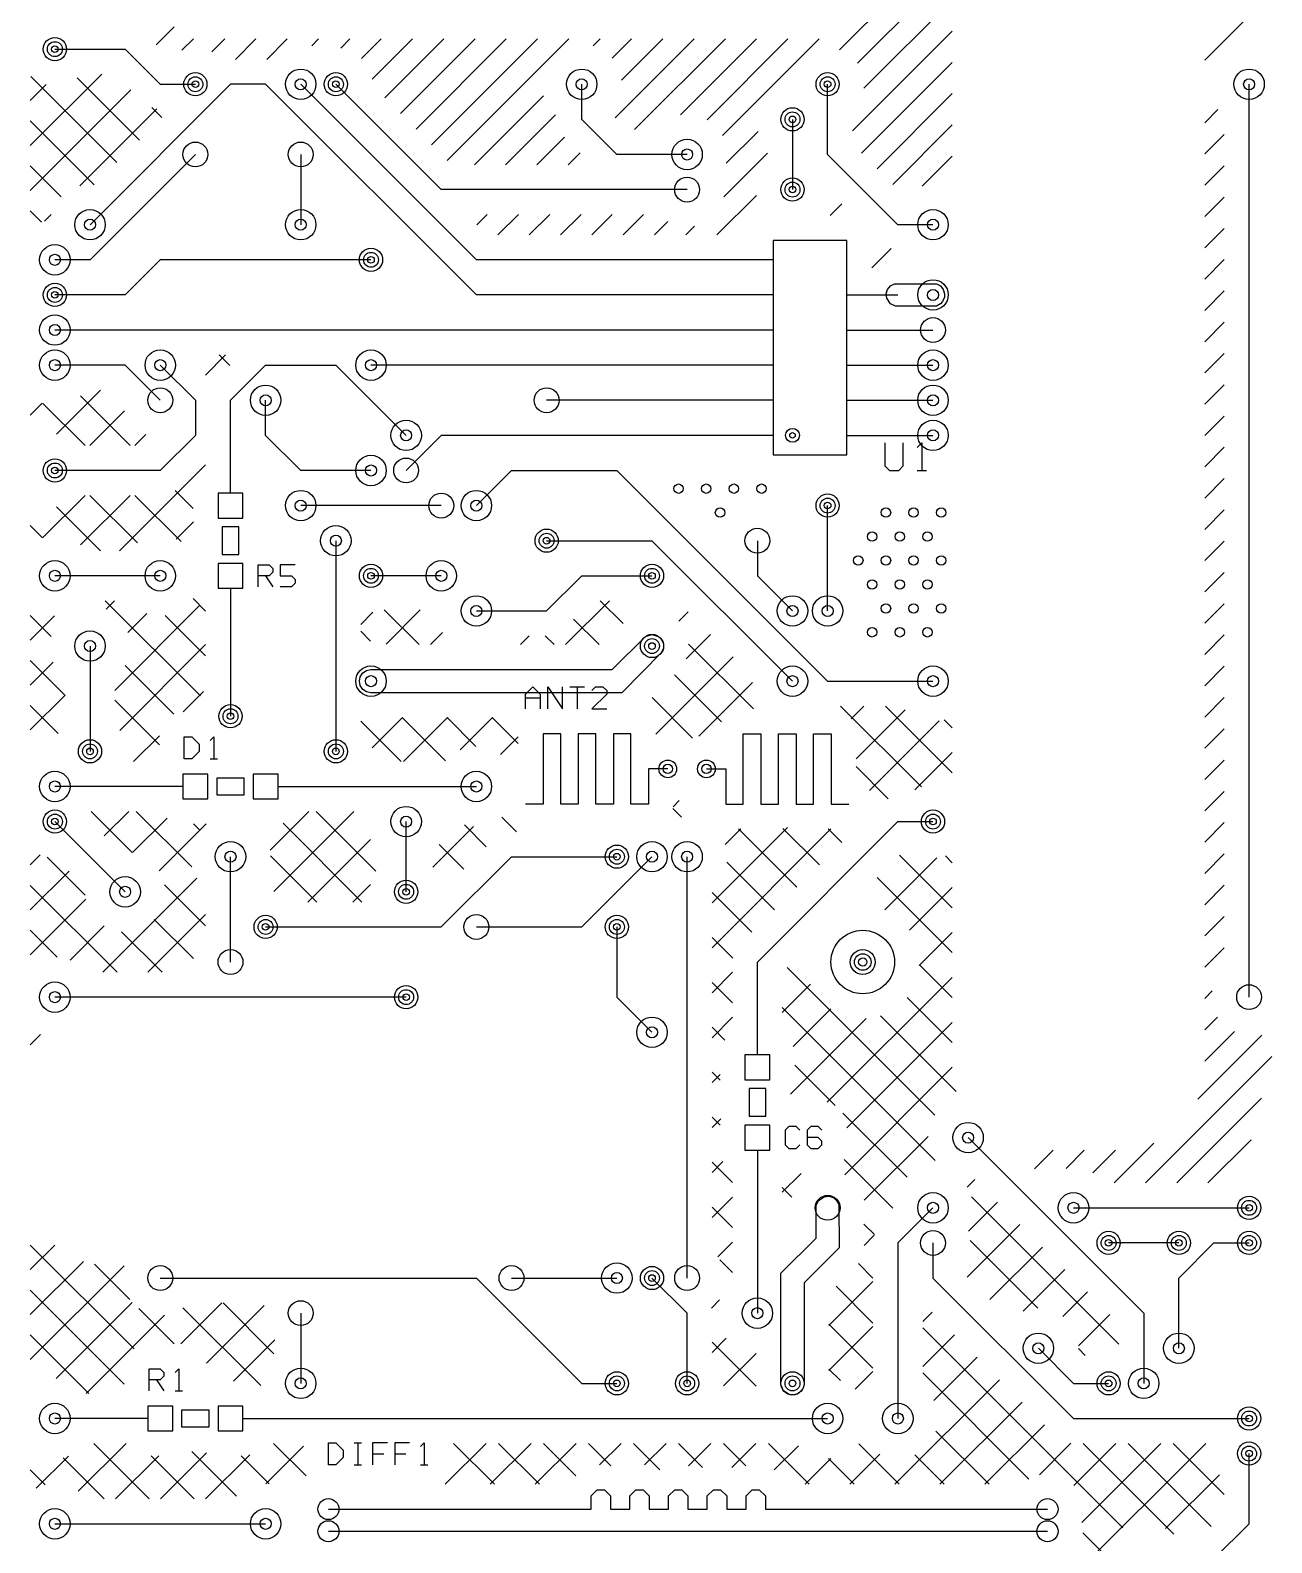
# Model space of a CAD drawing. Extents: x 7 to 52, y 9 to 364.
# Drawn here: x 6.7 to 51.6, y 79.3 to 134 of the extents above; entities that cross this region are included whole.
import ezdxf

# ---------------------------------------------------------------- set-up
doc = ezdxf.new("R2010")
doc.units = 0
doc.layers.add('SCORE', color=5, linetype='CONTINUOUS')

msp = doc.modelspace()

# ---------------------------------------------------------------- linework, layer by layer
at = {"layer": 'SCORE'}
for p, q in [((35.9936, 133.3263), (40.3283, 137.661)), ((36.6387, 132.84), (40.065, 136.2663)), ((36.8721, 131.9421), (40.065, 135.1349)), ((11.28, 133.5028), (11.9309, 134.1538)), ((49.195, 132.9512), (50.8105, 134.5667)), ((12.2162, 133.3076), (12.6315, 133.7229)), ((13.2968, 133.2569), (13.7599, 133.72)), ((14.1513, 132.98), (14.8913, 133.72)), ((15.281, 132.9784), (16.0226, 133.72)), ((16.9079, 133.4739), (17.154, 133.72)), ((17.9536, 133.3882), (18.2854, 133.72)), ((18.7113, 133.0145), (19.4168, 133.72)), ((19.0873, 132.2592), (20.5481, 133.72)), ((19.5461, 131.5866), (21.6795, 133.72)), ((20.1118, 131.021), (22.8109, 133.72)), ((20.6775, 130.4553), (23.9422, 133.72)), ((21.2432, 129.8896), (25.0736, 133.72)), ((21.8089, 129.3239), (26.205, 133.72)), ((27.085, 133.4687), (27.3363, 133.72)), ((27.7708, 133.0231), (28.4677, 133.72)), ((27.8816, 130.8712), (30.7305, 133.72)), ((28.1114, 132.2323), (29.5991, 133.72)), ((28.5818, 130.44), (31.8618, 133.72)), ((30.2433, 130.9701), (32.9932, 133.72)), ((31.2017, 130.7971), (34.1246, 133.72)), ((31.7585, 130.2226), (35.2559, 133.72)), ((36.46, 130.3986), (40.065, 134.0036)), ((7.62, 133.35), (10.16, 133.35)), ((10.16, 133.35), (11.43, 132.08)), ((6.73, 129.8659), (9.3141, 132.45)), ((36.7828, 129.59), (40.065, 132.8722)), ((6.73, 131.4922), (7.3061, 132.0684)), ((6.73, 128.2396), (10.3638, 131.8734)), ((6.7452, 132.3621), (9.8618, 129.2454)), ((8.4274, 132.3062), (10.6746, 130.059)), ((13.97, 132.08), (8.89, 127)), ((11.43, 132.08), (12.7, 132.08)), ((15.24, 132.08), (13.97, 132.08)), ((22.86, 124.46), (15.24, 132.08)), ((22.86, 125.73), (16.51, 132.08)), ((21.59, 128.27), (17.78, 132.08)), ((26.67, 130.81), (26.67, 132.08)), ((35.56, 129.54), (35.56, 132.08)), ((50.8, 99.06), (50.8, 132.08)), ((22.7866, 129.1703), (25.2813, 131.665)), ((37.3485, 129.0243), (40.065, 131.7408)), ((8.5176, 128.4008), (11.306, 131.1892)), ((11.1265, 131.2334), (11.4874, 130.8725)), ((23.9183, 129.1706), (25.7269, 130.9792)), ((27.94, 129.54), (26.67, 130.81)), ((34.29, 130.81), (34.29, 128.27)), ((49.195, 130.6885), (49.674, 131.1675)), ((6.73, 130.7509), (9.0393, 128.4416)), ((31.8957, 129.2284), (33.0437, 130.3764)), ((37.9142, 128.4586), (40.065, 130.6095)), ((49.195, 129.5571), (49.9, 130.2621)), ((25.05, 129.1709), (26.0431, 130.1641)), ((6.73, 129.1246), (7.8474, 128.0071)), ((12.7, 129.54), (8.89, 125.73)), ((16.51, 129.54), (16.51, 127)), ((26.1816, 129.1712), (26.6088, 129.5984)), ((30.48, 129.54), (27.94, 129.54)), ((31.8029, 128.0042), (33.39, 129.5913)), ((38.1, 127), (35.56, 129.54)), ((38.9842, 128.3973), (40.065, 129.4781)), ((49.195, 128.4257), (49.9, 129.1307)), ((30.48, 128.27), (21.59, 128.27)), ((31.5601, 126.63), (32.9876, 128.0575)), ((6.73, 127.4982), (7.1331, 127.0951)), ((35.6527, 127.3285), (36.0757, 127.7515)), ((49.195, 127.2944), (49.9, 127.9994)), ((7.2476, 127.1308), (7.4892, 127.3724)), ((22.8709, 126.9919), (23.2491, 127.37)), ((23.6405, 126.63), (24.3805, 127.37)), ((24.7718, 126.63), (25.5118, 127.37)), ((25.9032, 126.63), (26.6432, 127.37)), ((27.0346, 126.63), (27.7746, 127.37)), ((28.1659, 126.63), (28.9059, 127.37)), ((29.2973, 126.63), (29.7822, 127.1149)), ((30.4287, 126.63), (30.7458, 126.9471)), ((39.37, 127), (38.1, 127)), ((36.2585, 126.4285), (33.5915, 126.4285)), ((33.5915, 126.4285), (33.5915, 118.6815)), ((36.2585, 118.6815), (36.2585, 126.4285)), ((49.195, 126.163), (49.9, 126.868)), ((37.1585, 125.4402), (37.8531, 126.1348)), ((8.89, 125.73), (7.62, 125.73)), ((11.43, 125.73), (10.16, 124.46)), ((19.05, 125.73), (11.43, 125.73)), ((31.75, 125.73), (22.86, 125.73)), ((33.5915, 125.73), (31.75, 125.73)), ((49.195, 125.0316), (49.9, 125.7366)), ((37.7296, 124.658), (37.8336, 124.7847)), ((37.8336, 124.7847), (37.9781, 124.8619)), ((37.9781, 124.8619), (39.4919, 124.8619)), ((39.4919, 124.8619), (39.6364, 124.7847)), ((39.6364, 124.7847), (39.7404, 124.658)), ((10.16, 124.46), (7.62, 124.46)), ((31.75, 124.46), (22.86, 124.46)), ((33.5915, 124.46), (31.75, 124.46)), ((36.2585, 124.46), (38.1, 124.46)), ((37.682, 124.5012), (37.7296, 124.658)), ((37.6981, 124.3381), (37.682, 124.5012)), ((37.8336, 124.1353), (37.6981, 124.3381)), ((39.7192, 124.2267), (39.6364, 124.1353)), ((39.7819, 124.3781), (39.7192, 124.2267)), ((39.7404, 124.658), (39.788, 124.5012)), ((39.788, 124.5012), (39.7819, 124.3781)), ((49.195, 123.9003), (49.9, 124.6053)), ((38.0181, 124.0481), (37.8336, 124.1353)), ((39.4919, 124.0581), (38.0181, 124.0481)), ((39.6364, 124.1353), (39.4919, 124.0581)), ((31.75, 123.19), (7.62, 123.19)), ((33.5915, 123.19), (31.75, 123.19)), ((36.2585, 123.19), (38.1, 123.19)), ((38.1, 123.19), (39.37, 123.19)), ((49.195, 122.7689), (49.9, 123.4739)), ((13.062, 121.5608), (13.7899, 122.2887)), ((13.5659, 122.2887), (13.9509, 121.9037)), ((49.195, 121.6375), (49.9, 122.3425)), ((10.16, 121.92), (7.62, 121.92)), ((11.43, 120.65), (10.16, 121.92)), ((11.43, 121.92), (12.7, 120.65)), ((13.97, 120.65), (15.24, 121.92)), ((15.24, 121.92), (17.78, 121.92)), ((17.78, 121.92), (20.32, 119.38)), ((31.75, 121.92), (19.05, 121.92)), ((33.5915, 121.92), (31.75, 121.92)), ((36.2585, 121.92), (38.1, 121.92)), ((38.1, 121.92), (39.37, 121.92)), ((7.6768, 119.4283), (9.2685, 121.02)), ((49.195, 120.5062), (49.9, 121.2112)), ((6.73, 120.1078), (7.1657, 120.5435)), ((7.1856, 120.5372), (8.7128, 119.01)), ((8.545, 120.8042), (10.3392, 119.01)), ((12.7, 120.65), (12.7, 119.38)), ((13.97, 119.38), (13.97, 120.65)), ((15.24, 119.38), (15.24, 120.65)), ((31.75, 120.65), (25.4, 120.65)), ((33.5915, 120.65), (31.75, 120.65)), ((36.2585, 120.65), (38.1, 120.65)), ((38.1, 120.65), (39.37, 120.65)), ((8.8849, 119.01), (10.1375, 120.2626)), ((49.195, 119.3748), (49.9, 120.0798)), ((10.5112, 119.01), (10.9072, 119.406)), ((12.7, 119.38), (11.43, 118.11)), ((13.97, 117.29), (13.97, 119.38)), ((16.51, 118.11), (15.24, 119.38)), ((21.59, 119.38), (20.32, 118.11)), ((31.75, 119.38), (21.59, 119.38)), ((33.5915, 119.38), (31.75, 119.38)), ((36.2585, 119.38), (38.1, 119.38)), ((38.1, 119.38), (39.37, 119.38)), ((37.63, 119.11), (37.63, 118.2767)), ((38.2967, 118.2767), (38.2967, 119.11)), ((38.7967, 118.9433), (38.9633, 119.11)), ((38.9633, 119.11), (38.9633, 118.11)), ((49.195, 118.2434), (49.9, 118.9484)), ((9.9539, 115.2), (13.07, 118.3161)), ((33.5915, 118.6815), (36.2585, 118.6815)), ((37.63, 118.2767), (37.7967, 118.11)), ((38.13, 118.11), (38.2967, 118.2767)), ((11.43, 118.11), (7.62, 118.11)), ((19.05, 118.11), (16.51, 118.11)), ((22.86, 116.84), (24.13, 118.11)), ((24.13, 118.11), (27.94, 118.11)), ((27.94, 118.11), (35.56, 110.49)), ((37.7967, 118.11), (38.13, 118.11)), ((38.7967, 118.11), (39.13, 118.11)), ((49.195, 117.112), (49.9, 117.817)), ((7.1833, 115.6821), (8.7112, 117.21)), ((8.5441, 115.4165), (10.3376, 117.21)), ((8.8865, 117.21), (10.6048, 115.4917)), ((10.5128, 117.21), (12.1866, 115.5363)), ((11.9633, 117.3859), (12.62, 116.7292)), ((14.42, 117.29), (13.52, 117.29)), ((13.52, 117.29), (13.52, 116.39)), ((14.42, 116.39), (14.42, 117.29)), ((7.6784, 116.7918), (9.2701, 115.2)), ((21.59, 116.84), (16.51, 116.84)), ((35.56, 113.03), (35.56, 116.84)), ((49.195, 115.9807), (49.9, 116.6857)), ((6.73, 116.1138), (7.1669, 115.6769)), ((12.0091, 115.6289), (12.6314, 116.2512)), ((13.52, 116.39), (14.42, 116.39)), ((14.27, 116.07), (13.67, 116.07)), ((13.67, 116.07), (13.67, 115.07)), ((14.27, 115.07), (14.27, 116.07)), ((17.78, 115.57), (17.78, 107.95)), ((25.4, 115.57), (29.21, 115.57)), ((29.21, 115.57), (34.29, 110.49)), ((33.02, 115.57), (33.02, 114.3)), ((49.195, 114.8493), (49.9, 115.5543)), ((13.67, 115.07), (14.27, 115.07)), ((14.42, 114.75), (13.52, 114.75)), ((13.52, 114.75), (13.52, 113.85)), ((14.42, 113.85), (14.42, 114.75)), ((14.97, 113.9), (14.97, 114.7)), ((14.97, 114.7), (15.37, 114.7)), ((15.37, 114.7), (15.5033, 114.5667)), ((15.5033, 114.4333), (15.37, 114.3)), ((15.5033, 114.5667), (15.5033, 114.4333)), ((16.3033, 114.7), (15.77, 114.7)), ((15.77, 114.7), (15.77, 114.3)), ((49.195, 113.7179), (49.9, 114.4229)), ((11.43, 114.3), (7.62, 114.3)), ((13.52, 113.85), (14.42, 113.85)), ((13.97, 113.85), (13.97, 111.76)), ((15.37, 114.3), (14.97, 114.3)), ((15.2367, 114.3), (15.5033, 113.9)), ((15.77, 114.3), (16.17, 114.3)), ((16.17, 113.9), (15.77, 113.9)), ((16.17, 114.3), (16.3033, 114.1667)), ((16.3033, 114.0333), (16.17, 113.9)), ((16.3033, 114.1667), (16.3033, 114.0333)), ((21.59, 114.3), (19.05, 114.3)), ((25.4, 113.03), (26.67, 114.3)), ((26.67, 114.3), (29.21, 114.3)), ((33.02, 114.3), (34.29, 113.03)), ((9.4438, 113.4), (12.8801, 109.9637)), ((9.4691, 113.0889), (9.7802, 113.4)), ((12.6217, 113.4748), (13.07, 113.0265)), ((26.0801, 111.81), (27.6701, 113.4)), ((27.3336, 113.4), (28.1633, 112.5703)), ((49.195, 112.5866), (49.9, 113.2916)), ((6.73, 112.8611), (7.4831, 112.108)), ((6.73, 111.9761), (7.6046, 112.8507)), ((9.79, 110.1571), (12.8657, 113.2327)), ((10.2547, 112.2481), (10.9419, 112.9353)), ((11.6087, 112.8615), (13.07, 111.4001)), ((18.6808, 112.5425), (19.1207, 112.9824)), ((19.5308, 113.0711), (20.7919, 111.81)), ((19.5969, 111.8322), (20.8303, 113.0656)), ((22.86, 113.03), (25.4, 113.03)), ((26.375, 112.7322), (27.2973, 111.81)), ((30.1787, 112.656), (30.5139, 112.9911)), ((18.681, 112.2945), (19.0362, 111.9393)), ((21.201, 111.81), (21.6393, 112.2483)), ((28.9767, 112.1092), (29.21, 112.18)), ((29.21, 112.18), (29.4433, 112.1092)), ((30.4456, 111.2965), (31.3274, 112.1783)), ((49.195, 111.4552), (49.9, 112.1602)), ((8.89, 111.76), (8.89, 107.95)), ((9.969, 108.7097), (13.07, 111.8107)), ((13.97, 111.76), (13.97, 109.22)), ((24.4537, 111.81), (24.7737, 112.13)), ((25.3509, 112.13), (25.6709, 111.81)), ((27.766, 110.91), (28.9767, 112.1092)), ((29.4433, 112.1092), (29.5592, 111.9933)), ((29.5592, 111.9933), (29.6219, 111.8419)), ((29.6219, 111.6781), (29.5592, 111.5267)), ((29.6219, 111.8419), (29.6219, 111.6781)), ((30.5275, 111.8324), (32.8749, 109.485)), ((6.73, 111.2348), (7.99, 109.9748)), ((6.73, 110.3498), (7.5611, 111.1809)), ((10.1586, 111.0588), (11.9216, 109.2959)), ((29.5592, 111.5267), (28.114, 110.07)), ((29.348, 108.5726), (32.1409, 111.3655)), ((18.63, 110.49), (18.662, 110.6507)), ((18.662, 110.6507), (18.753, 110.787)), ((18.753, 110.787), (18.8893, 110.878)), ((18.8893, 110.878), (19.05, 110.91)), ((19.05, 110.91), (27.766, 110.91)), ((30.0202, 110.7134), (31.7207, 109.0129)), ((49.195, 110.3238), (49.9, 111.0288)), ((6.73, 108.7234), (7.99, 109.9834)), ((12.2643, 109.3787), (12.9978, 110.1122)), ((18.662, 110.3293), (18.63, 110.49)), ((18.753, 110.193), (18.662, 110.3293)), ((18.8893, 110.102), (18.753, 110.193)), ((19.05, 110.07), (18.8893, 110.102)), ((28.114, 110.07), (19.05, 110.07)), ((24.638, 110.0183), (24.9047, 110.285)), ((24.638, 109.485), (24.638, 110.0183)), ((24.9047, 110.285), (25.1713, 110.0183)), ((25.1713, 110.0183), (25.1713, 109.485)), ((25.438, 109.485), (25.438, 110.285)), ((25.438, 110.285), (25.9713, 109.485)), ((25.9713, 109.485), (25.9713, 110.285)), ((26.238, 110.285), (26.7713, 110.285)), ((26.5047, 110.285), (26.5047, 109.485)), ((27.038, 110.1517), (27.1713, 110.285)), ((27.5713, 110.0183), (27.038, 109.485)), ((27.1713, 110.285), (27.438, 110.285)), ((27.438, 110.285), (27.5713, 110.1517)), ((27.5713, 110.1517), (27.5713, 110.0183)), ((30.9055, 108.5037), (32.8414, 110.4396)), ((35.56, 110.49), (39.37, 110.49)), ((6.73, 109.6084), (7.7404, 108.598)), ((9.79, 109.8011), (11.4, 108.1911)), ((24.638, 109.885), (25.1713, 109.885)), ((27.038, 109.485), (27.5713, 109.485)), ((29.2102, 109.8971), (30.6794, 108.4279)), ((36.0226, 109.59), (38.9512, 106.6614)), ((36.406, 109.1252), (36.8708, 109.59)), ((36.587, 107.6798), (38.3587, 109.4516)), ((37.649, 109.59), (40.0643, 107.1746)), ((49.195, 109.1924), (49.9, 109.8974)), ((18.68, 109.0428), (20.1428, 107.58)), ((19.0933, 108.076), (20.1874, 109.17)), ((20.1792, 109.17), (21.7442, 107.605)), ((20.2237, 107.58), (21.8137, 109.17)), ((21.8055, 109.17), (22.8462, 108.1293)), ((22.2774, 108.0073), (23.4401, 109.17)), ((23.4319, 109.17), (24.373, 108.2289)), ((37.0733, 106.5398), (39.5911, 109.0576)), ((39.7689, 109.0964), (40.0642, 108.8011)), ((10.4656, 107.58), (11.4013, 108.5157)), ((12.3, 107.68), (12.3, 108.48)), ((12.3, 108.48), (12.5667, 108.48)), ((12.5667, 108.48), (12.8333, 108.2133)), ((13.2333, 108.3467), (13.3667, 108.48)), ((13.3667, 108.48), (13.3667, 107.68)), ((23.7332, 107.8368), (24.373, 108.4766)), ((25.908, 108.585), (25.273, 108.585)), ((25.273, 108.585), (25.273, 106.045)), ((25.908, 106.045), (25.908, 108.585)), ((27.178, 108.585), (26.543, 108.585)), ((26.543, 108.585), (26.543, 106.045)), ((27.178, 106.045), (27.178, 108.585)), ((28.448, 108.585), (27.813, 108.585)), ((27.813, 108.585), (27.813, 106.045)), ((28.448, 106.045), (28.448, 108.585)), ((32.512, 106.045), (32.512, 108.585)), ((32.512, 108.585), (33.147, 108.585)), ((33.147, 108.585), (33.147, 106.045)), ((33.782, 106.045), (33.782, 108.585)), ((33.782, 108.585), (34.417, 108.585)), ((34.417, 108.585), (34.417, 106.045)), ((35.052, 106.045), (35.052, 108.585)), ((35.052, 108.585), (35.687, 108.585)), ((35.687, 108.585), (35.687, 106.045)), ((49.195, 108.0611), (49.9, 108.7661)), ((12.8333, 107.9467), (12.5667, 107.68)), ((12.8333, 108.2133), (12.8333, 107.9467)), ((38.716, 106.5561), (40.0643, 107.9045)), ((12.5667, 107.68), (12.3, 107.68)), ((13.2333, 107.68), (13.5, 107.68)), ((29.7815, 107.315), (29.083, 107.315)), ((29.083, 107.315), (29.083, 106.045)), ((31.1785, 107.315), (31.877, 107.315)), ((31.877, 107.315), (31.877, 106.045)), ((36.587, 107.3993), (37.7483, 106.238)), ((49.195, 106.9297), (49.9, 107.6347)), ((13.15, 107.13), (12.25, 107.13)), ((12.25, 107.13), (12.25, 106.23)), ((13.15, 106.23), (13.15, 107.13)), ((14.47, 106.98), (13.47, 106.98)), ((13.47, 106.98), (13.47, 106.38)), ((14.47, 106.38), (14.47, 106.98)), ((15.69, 107.13), (14.79, 107.13)), ((14.79, 107.13), (14.79, 106.23)), ((15.69, 106.23), (15.69, 107.13)), ((10.16, 106.68), (7.62, 106.68)), ((12.25, 106.68), (10.16, 106.68)), ((12.25, 106.23), (13.15, 106.23)), ((13.47, 106.38), (14.47, 106.38)), ((14.79, 106.23), (15.69, 106.23)), ((15.69, 106.68), (17.78, 106.68)), ((17.78, 106.68), (22.86, 106.68)), ((29.9775, 105.9494), (30.1962, 106.168)), ((49.195, 105.7983), (49.9, 106.5033)), ((8.9321, 105.78), (10.4151, 104.297)), ((9.4074, 104.8954), (10.292, 105.78)), ((10.5584, 105.78), (12.5686, 103.7698)), ((15.3993, 104.3819), (16.7974, 105.78)), ((15.5309, 102.8872), (18.4237, 105.78)), ((17.0638, 105.78), (19.2301, 103.6137)), ((25.273, 106.045), (24.638, 106.045)), ((26.543, 106.045), (25.908, 106.045)), ((27.813, 106.045), (27.178, 106.045)), ((29.083, 106.045), (28.448, 106.045)), ((29.9686, 105.886), (30.2792, 105.5754)), ((31.877, 106.045), (32.512, 106.045)), ((33.147, 106.045), (33.782, 106.045)), ((34.417, 106.045), (35.052, 106.045)), ((35.687, 106.045), (36.322, 106.045)), ((10.16, 102.87), (7.62, 105.41)), ((10.432, 104.2936), (11.6758, 105.5375)), ((11.3944, 103.6297), (13.0947, 105.33)), ((12.6348, 105.33), (12.875, 105.0898)), ((15.869, 105.3484), (18.7175, 102.5)), ((20.32, 102.87), (20.32, 105.41)), ((21.2887, 103.766), (22.7568, 105.2341)), ((22.4256, 105.2972), (23.22, 104.5028)), ((23.785, 105.5642), (24.3092, 105.04)), ((31.38, 102.4728), (34.1077, 105.2005)), ((31.38, 100.8465), (35.6787, 105.1452)), ((31.861, 104.5802), (32.4258, 105.145)), ((32.3359, 105.145), (34.4491, 103.0319)), ((33.02, 100.33), (38.1, 105.41)), ((33.9467, 105.1606), (35.2622, 103.845)), ((35.5822, 105.1514), (36.0754, 104.6582)), ((38.1, 105.41), (39.37, 105.41)), ((49.195, 104.667), (49.9, 105.372)), ((16.7701, 102.5), (19.0263, 104.7562)), ((21.5117, 104.5848), (22.4069, 103.6896)), ((6.73, 103.8444), (7.088, 104.2024)), ((7.3386, 104.1208), (8.7161, 102.7432)), ((13.97, 100.33), (13.97, 104.14)), ((15.4192, 104.1719), (17.0911, 102.5)), ((21.59, 101.6), (24.13, 104.14)), ((24.13, 104.14), (27.94, 104.14)), ((26.67, 101.6), (29.21, 104.14)), ((30.48, 88.9), (30.48, 104.14)), ((37.6295, 102.217), (39.5107, 104.0981)), ((38.1614, 104.1986), (40.0646, 102.2953)), ((39.8176, 104.1687), (40.0645, 103.9217)), ((49.195, 103.5356), (49.9, 104.2406)), ((6.73, 102.218), (8.1346, 103.6226)), ((31.9154, 103.9392), (33.6359, 102.2187)), ((6.73, 103.103), (9.873, 99.96)), ((9.351, 99.96), (12.7493, 103.3583)), ((11.587, 103.1251), (13.07, 101.6421)), ((18.3964, 102.5), (19.0266, 103.1302)), ((37.3482, 103.3854), (40.0647, 100.6689)), ((38.5233, 101.4844), (40.0646, 103.0257)), ((49.195, 102.4042), (49.9, 103.1092)), ((6.73, 100.5917), (8.7364, 102.598)), ((31.38, 102.8482), (32.8227, 101.4055)), ((10.9774, 99.96), (13.07, 102.0526)), ((11.2125, 101.8732), (12.6268, 100.4589)), ((49.195, 101.2728), (49.9, 101.9778)), ((6.73, 101.4767), (7.6995, 100.5072)), ((8.1669, 100.4022), (9.4003, 101.6356)), ((10.0332, 101.4261), (11.4994, 99.96)), ((15.24, 101.6), (21.59, 101.6)), ((22.86, 101.6), (26.67, 101.6)), ((27.94, 101.6), (27.94, 99.06)), ((31.38, 101.2219), (32.1316, 100.4703)), ((38.8752, 100.21), (40.0647, 101.3995)), ((49.195, 100.1415), (49.9, 100.8465)), ((33.02, 99.06), (33.02, 100.33)), ((34.0955, 100.1327), (39.4382, 94.7901)), ((38.8762, 100.231), (40.0648, 99.0424)), ((31.38, 99.2201), (32.12, 99.9601)), ((31.38, 99.5955), (32.12, 98.8555)), ((35.5496, 95.258), (40.0648, 99.7732)), ((20.32, 99.06), (7.62, 99.06)), ((27.94, 99.06), (29.21, 97.79)), ((33.02, 96.97), (33.02, 99.06)), ((33.92, 98.5075), (34.943, 99.5305)), ((38.4308, 99.0501), (40.0649, 97.416)), ((49.195, 99.0101), (49.4692, 99.2843)), ((33.92, 98.6819), (39.4508, 93.151)), ((34.3155, 97.2766), (35.6756, 98.6367)), ((31.38, 97.5938), (32.12, 98.3338)), ((31.38, 97.9692), (31.8459, 97.5033)), ((34.22, 95.5548), (36.95, 98.2848)), ((36.2533, 94.3354), (40.0649, 98.147)), ((37.471, 98.3836), (40.2118, 95.6427)), ((49.195, 97.8787), (49.6576, 98.3414)), ((6.73, 97.339), (7.0985, 97.7075)), ((48.9437, 95.3647), (51.2645, 97.6855)), ((49.195, 96.7474), (50.2676, 97.82)), ((33.47, 96.97), (32.57, 96.97)), ((32.57, 96.97), (32.57, 96.07)), ((33.47, 96.07), (33.47, 96.97)), ((47.0504, 92.34), (51.618, 96.9076)), ((31.38, 96.3428), (31.6704, 96.0524)), ((34.37, 96.6055), (35.8368, 95.1387)), ((36.1819, 92.6376), (40.0663, 96.5221)), ((31.38, 95.9675), (31.67, 96.2575)), ((32.57, 96.07), (33.47, 96.07)), ((33.32, 95.75), (32.72, 95.75)), ((32.72, 95.75), (32.72, 94.75)), ((33.32, 94.75), (33.32, 95.75)), ((48.1817, 92.34), (51.2475, 95.4057)), ((31.38, 94.7165), (31.67, 94.4265)), ((31.38, 94.3411), (31.701, 94.6621)), ((32.72, 94.75), (33.32, 94.75)), ((36.1121, 94.8635), (38.4311, 92.5444)), ((33.47, 94.43), (32.57, 94.43)), ((32.57, 94.43), (32.57, 93.53)), ((33.47, 93.53), (33.47, 94.43)), ((34.1533, 94.38), (34.02, 94.2467)), ((34.02, 94.2467), (34.02, 93.7133)), ((34.42, 94.38), (34.1533, 94.38)), ((34.5533, 94.2467), (34.42, 94.38)), ((34.9533, 94.38), (34.82, 94.2467)), ((34.82, 94.2467), (34.82, 93.7133)), ((35.22, 94.38), (34.9533, 94.38)), ((35.3533, 94.2467), (35.22, 94.38)), ((34.02, 93.7133), (34.1533, 93.58)), ((34.1533, 93.58), (34.42, 93.58)), ((34.42, 93.58), (34.5533, 93.7133)), ((35.22, 93.98), (34.82, 93.98)), ((34.82, 93.7133), (34.9533, 93.58)), ((34.9533, 93.58), (35.22, 93.58)), ((35.3533, 93.8467), (35.22, 93.98)), ((35.22, 93.58), (35.3533, 93.7133)), ((35.3533, 93.7133), (35.3533, 93.8467)), ((36.8818, 91.7112), (39.191, 94.0204)), ((40.64, 93.98), (46.99, 87.63)), ((45.919, 92.34), (47.3553, 93.7763)), ((49.3131, 92.34), (50.8712, 93.8981)), ((31.38, 92.7148), (31.7747, 93.1095)), ((31.38, 93.0901), (32.12, 92.3501)), ((32.57, 93.53), (33.47, 93.53)), ((33.02, 93.53), (33.02, 91.44)), ((36.1623, 93.1869), (37.9207, 91.4285)), ((43.0402, 92.8553), (43.7099, 93.525)), ((44.1804, 92.8641), (44.8413, 93.525)), ((45.1545, 92.7068), (45.9726, 93.525)), ((33.92, 92.0021), (34.5979, 92.68)), ((40.6114, 92.1881), (40.8853, 92.462)), ((33.92, 92.1765), (34.2678, 91.8287)), ((31.38, 91.0884), (32.12, 91.8284)), ((31.38, 91.4638), (32.12, 90.7238)), ((33.02, 91.44), (33.02, 87.63)), ((35.14, 90.344), (35.1481, 91.5219)), ((35.1481, 91.5219), (35.2353, 91.7064)), ((35.2353, 91.7064), (35.4381, 91.8419)), ((35.4381, 91.8419), (35.6012, 91.858)), ((35.6012, 91.858), (35.758, 91.8104)), ((35.758, 91.8104), (35.8847, 91.7064)), ((35.8847, 91.7064), (35.9619, 91.5619)), ((35.9619, 91.5619), (35.98, 89.996)), ((39.37, 91.44), (38.1, 90.17)), ((40.6494, 90.5997), (41.6984, 91.6488)), ((40.7638, 91.8381), (46.09, 86.5119)), ((44.45, 91.44), (50.8, 91.44)), ((36.8702, 90.8527), (37.2523, 90.4705)), ((40.6098, 88.9338), (42.5116, 90.8356)), ((33.87, 89.074), (35.14, 90.344)), ((36.8791, 90.0821), (37.244, 90.447)), ((6.73, 89.2073), (7.6162, 90.0935)), ((6.73, 90.0923), (10.486, 86.3362)), ((31.5882, 89.6702), (32.12, 90.2021)), ((35.98, 89.996), (34.71, 88.726)), ((38.1, 90.17), (38.1, 83.82)), ((39.37, 90.17), (39.37, 88.9)), ((40.7167, 90.2588), (43.1662, 87.8093)), ((41.4238, 88.1214), (43.3248, 90.0224)), ((48.26, 90.17), (45.72, 90.17)), ((48.26, 88.9), (49.53, 90.17)), ((49.53, 90.17), (50.8, 90.17)), ((6.73, 87.5809), (8.6519, 89.5028)), ((6.73, 85.9546), (10.1204, 89.345)), ((9.0502, 89.3985), (10.3287, 88.12)), ((31.6569, 89.5606), (32.12, 89.0975)), ((36.6735, 89.423), (37.2, 88.8965)), ((42.6294, 87.7007), (44.1379, 89.2093)), ((11.43, 88.9), (22.86, 88.9)), ((22.86, 88.9), (26.67, 85.09)), ((24.13, 88.9), (27.94, 88.9)), ((30.48, 87.63), (29.21, 88.9)), ((33.872, 85.0488), (33.87, 89.074)), ((34.71, 88.726), (34.708, 85.0488)), ((35.6092, 87.1858), (37.2, 88.7767)), ((39.37, 88.9), (44.45, 83.82)), ((48.26, 86.36), (48.26, 88.9)), ((6.73, 88.4659), (10.13, 85.0659)), ((31.3602, 87.8159), (31.6514, 88.1071)), ((35.8635, 88.6067), (37.2, 87.2701)), ((44.0639, 87.5089), (44.9511, 88.3961)), ((7.6704, 85.2686), (10.4137, 88.0119)), ((8.7526, 84.7245), (11.5878, 87.5597)), ((10.65, 87.7987), (11.9286, 86.52)), ((12.1745, 86.52), (13.6545, 88)), ((12.2482, 87.8267), (15.0627, 85.0122)), ((13.1058, 85.825), (15.1897, 87.9089)), ((13.7013, 88), (15.5371, 86.1642)), ((16.51, 87.63), (16.51, 85.09)), ((30.48, 85.09), (30.48, 87.63)), ((39, 87.324), (39.3366, 87.6606)), ((44.6269, 86.4455), (45.7643, 87.5829)), ((46.99, 87.63), (46.99, 85.09)), ((35.6083, 85.5586), (37.2, 87.1503)), ((35.6092, 87.2346), (37.2, 85.6438)), ((39, 87.0965), (46.2369, 79.8596)), ((6.73, 86.8396), (8.8496, 84.72)), ((14.0772, 85.17), (15.5695, 86.6623)), ((31.38, 86.2094), (31.8913, 86.7207)), ((31.38, 86.5848), (32.9741, 84.9906)), ((39, 85.6977), (40.1498, 86.8474)), ((31.7965, 84.9996), (32.9715, 86.1745)), ((39.3967, 84.468), (40.9629, 86.0343)), ((43.18, 86.36), (44.45, 85.09)), ((44.6293, 86.3462), (44.8735, 86.102)), ((11.03, 84.82), (11.03, 85.62)), ((11.03, 85.62), (11.43, 85.62)), ((11.43, 85.62), (11.5633, 85.4867)), ((11.5633, 85.3533), (11.43, 85.22)), ((11.5633, 85.4867), (11.5633, 85.3533)), ((11.9633, 85.4867), (12.0967, 85.62)), ((12.0967, 85.62), (12.0967, 84.82)), ((35.6083, 85.6092), (36.0242, 85.1932)), ((36.5525, 84.8765), (37.2, 85.524)), ((39, 85.4701), (42.84, 81.6302)), ((11.43, 85.22), (11.03, 85.22)), ((11.2967, 85.22), (11.5633, 84.82)), ((11.9633, 84.82), (12.23, 84.82)), ((26.67, 85.09), (27.94, 85.09)), ((33.9653, 84.8236), (33.872, 85.0488)), ((34.1681, 84.6881), (33.9653, 84.8236)), ((34.6604, 84.892), (34.5233, 84.7408)), ((34.708, 85.0488), (34.6604, 84.892)), ((37.995, 81.44), (41.7761, 85.2211)), ((44.45, 85.09), (45.72, 85.09)), ((11.88, 84.27), (10.98, 84.27)), ((10.98, 84.27), (10.98, 83.37)), ((11.88, 83.37), (11.88, 84.27)), ((14.42, 84.27), (13.52, 84.27)), ((13.52, 84.27), (13.52, 83.37)), ((14.42, 83.37), (14.42, 84.27)), ((34.3719, 84.6781), (34.1681, 84.6881)), ((34.5233, 84.7408), (34.3719, 84.6781)), ((39.6214, 81.44), (42.5893, 84.4079)), ((8.89, 83.82), (7.62, 83.82)), ((10.98, 83.82), (8.89, 83.82)), ((13.2, 84.12), (12.2, 84.12)), ((12.2, 84.12), (12.2, 83.52)), ((13.2, 83.52), (13.2, 84.12)), ((14.42, 83.82), (16.51, 83.82)), ((16.51, 83.82), (35.56, 83.82)), ((44.45, 83.82), (50.8, 83.82)), ((10.98, 83.37), (11.88, 83.37)), ((12.2, 83.52), (13.2, 83.52)), ((13.52, 83.37), (14.42, 83.37)), ((39.4769, 83.3669), (41.4038, 81.44)), ((41.2477, 81.44), (43.4025, 83.5947)), ((8.467, 81.1862), (10.2008, 82.92)), ((9.0232, 82.92), (11.0332, 80.91)), ((12.5759, 82.62), (14.1883, 81.0076)), ((15.2455, 81.4593), (16.61, 82.8238)), ((15.5286, 82.92), (16.7005, 81.7481)), ((17.51, 82.14), (17.51, 82.94)), ((17.51, 82.94), (17.7767, 82.94)), ((17.7767, 82.94), (18.0433, 82.6733)), ((18.0433, 82.6733), (18.0433, 82.4067)), ((18.4433, 82.94), (18.71, 82.94)), ((18.5767, 82.94), (18.5767, 82.14)), ((19.6433, 82.94), (19.11, 82.94)), ((19.11, 82.94), (19.11, 82.14)), ((20.4433, 82.94), (19.91, 82.94)), ((19.91, 82.94), (19.91, 82.14)), ((20.8433, 82.8067), (20.9767, 82.94)), ((20.9767, 82.94), (20.9767, 82.14)), ((21.7316, 81.44), (23.2116, 82.92)), ((22.034, 82.92), (23.514, 81.44)), ((23.3579, 81.44), (24.8379, 82.92)), ((23.6603, 82.92), (25.1403, 81.44)), ((24.9843, 81.44), (26.4643, 82.92)), ((25.2867, 82.92), (26.462, 81.7447)), ((26.913, 82.92), (27.7247, 82.1083)), ((27.3106, 82.14), (28.0906, 82.92)), ((28.5394, 82.92), (29.4959, 81.9635)), ((28.9352, 82.1382), (29.717, 82.92)), ((30.1657, 82.92), (31.0368, 82.0489)), ((30.5303, 82.1069), (31.3433, 82.92)), ((31.7921, 82.92), (32.6021, 82.11)), ((32.0936, 82.044), (32.9697, 82.92)), ((33.4184, 82.92), (34.8984, 81.44)), ((33.633, 81.957), (34.5035, 82.8275)), ((36.685, 82.9062), (38.1511, 81.44)), ((43.2206, 81.7865), (44.3591, 82.925)), ((44.4589, 81.3984), (45.9804, 82.92)), ((44.461, 78.1479), (49.2331, 82.92)), ((44.7485, 80.0617), (47.6068, 82.92)), ((44.8028, 82.92), (48.0828, 79.64)), ((46.4292, 82.92), (49.4332, 79.916)), ((48.0555, 82.92), (49.9, 81.0755)), ((6.9494, 81.295), (8.1107, 82.4563)), ((7.9158, 82.4011), (9.4069, 80.91)), ((9.8172, 80.91), (11.3772, 82.47)), ((11.0996, 82.47), (12.6596, 80.91)), ((11.4435, 80.91), (13.1052, 82.5717)), ((13.0699, 80.91), (14.6638, 82.5039)), ((14.3523, 82.47), (15.3686, 81.4537)), ((17.7767, 82.14), (17.51, 82.14)), ((18.0433, 82.4067), (17.7767, 82.14)), ((18.4433, 82.14), (18.71, 82.14)), ((19.11, 82.54), (19.51, 82.54)), ((19.91, 82.54), (20.31, 82.54)), ((20.8433, 82.14), (21.11, 82.14)), ((34.7423, 81.44), (35.6776, 82.3752)), ((35.5939, 82.3708), (36.5248, 81.44)), ((36.3687, 81.44), (37.452, 82.5233)), ((38.7115, 82.506), (39.7775, 81.44)), ((50.8, 80.01), (50.8, 82.55)), ((6.73, 81.9605), (7.2733, 81.4173)), ((47.7763, 79.8369), (49.7246, 81.7852)), ((27.01, 81.02), (27.23, 81.24)), ((27.01, 80.54), (27.01, 81.02)), ((27.23, 81.24), (27.49, 81.24)), ((27.49, 81.24), (27.71, 81.02)), ((27.71, 81.02), (27.71, 80.54)), ((28.41, 81.02), (28.63, 81.24)), ((28.41, 80.54), (28.41, 81.02)), ((28.63, 81.24), (28.89, 81.24)), ((28.89, 81.24), (29.11, 81.02)), ((29.11, 81.02), (29.11, 80.54)), ((29.81, 81.02), (30.03, 81.24)), ((29.81, 80.54), (29.81, 81.02)), ((30.03, 81.24), (30.29, 81.24)), ((30.29, 81.24), (30.51, 81.02)), ((30.51, 81.02), (30.51, 80.54)), ((31.21, 81.02), (31.43, 81.24)), ((31.21, 80.54), (31.21, 81.02)), ((31.43, 81.24), (31.69, 81.24)), ((31.69, 81.24), (31.91, 81.02)), ((31.91, 81.02), (31.91, 80.54)), ((32.61, 81.02), (32.83, 81.24)), ((32.61, 80.54), (32.61, 81.02)), ((32.83, 81.24), (33.09, 81.24)), ((33.09, 81.24), (33.31, 81.02)), ((33.31, 81.02), (33.31, 80.54)), ((17.51, 80.54), (27.01, 80.54)), ((27.71, 80.54), (28.41, 80.54)), ((29.11, 80.54), (29.81, 80.54)), ((30.51, 80.54), (31.21, 80.54)), ((31.91, 80.54), (32.61, 80.54)), ((33.31, 80.54), (43.51, 80.54)), ((7.62, 80.01), (15.24, 80.01)), ((49.53, 78.74), (50.8, 80.01)), ((17.51, 79.74), (43.51, 79.74)), ((44.7882, 79.6819), (45.6432, 78.827))]:
    msp.add_line(p, q, dxfattribs=at)
for centre, radius in [((7.62, 133.35), 0.42), ((7.62, 133.35), 0.27), ((7.62, 133.35), 0.12), ((12.7, 132.08), 0.42), ((16.51, 132.08), 0.55), ((17.78, 132.08), 0.42), ((26.67, 132.08), 0.55), ((35.56, 132.08), 0.42), ((50.8, 132.08), 0.55), ((12.7, 132.08), 0.27), ((12.7, 132.08), 0.12), ((16.51, 132.08), 0.2), ((17.78, 132.08), 0.27), ((17.78, 132.08), 0.12), ((26.67, 132.08), 0.2), ((35.56, 132.08), 0.27), ((35.56, 132.08), 0.12), ((50.8, 132.08), 0.2), ((34.29, 130.81), 0.42), ((34.29, 130.81), 0.27), ((34.29, 130.81), 0.12), ((12.7, 129.54), 0.45), ((16.51, 129.54), 0.45), ((30.48, 129.54), 0.55), ((30.48, 129.54), 0.2), ((30.48, 128.27), 0.45), ((34.29, 128.27), 0.42), ((34.29, 128.27), 0.27), ((34.29, 128.27), 0.12), ((8.89, 127), 0.55), ((16.51, 127), 0.55), ((39.37, 127), 0.55), ((8.89, 127), 0.2), ((16.51, 127), 0.2), ((39.37, 127), 0.2), ((7.62, 125.73), 0.55), ((7.62, 125.73), 0.2), ((19.05, 125.73), 0.42), ((19.05, 125.73), 0.27), ((19.05, 125.73), 0.12), ((7.62, 124.46), 0.42), ((39.37, 124.46), 0.55), ((7.62, 124.46), 0.27), ((7.62, 124.46), 0.12), ((39.37, 124.46), 0.2), ((7.62, 123.19), 0.55), ((7.62, 123.19), 0.2), ((39.37, 123.19), 0.45), ((7.62, 121.92), 0.55), ((7.62, 121.92), 0.2), ((11.43, 121.92), 0.55), ((11.43, 121.92), 0.2), ((19.05, 121.92), 0.55), ((19.05, 121.92), 0.2), ((39.37, 121.92), 0.55), ((39.37, 121.92), 0.2), ((11.43, 120.65), 0.45), ((15.24, 120.65), 0.55), ((25.4, 120.65), 0.45), ((39.37, 120.65), 0.55), ((15.24, 120.65), 0.2), ((39.37, 120.65), 0.2), ((20.32, 119.38), 0.55), ((39.37, 119.38), 0.55), ((20.32, 119.38), 0.2), ((34.2915, 119.3815), 0.25), ((34.2915, 119.3815), 0.1), ((39.37, 119.38), 0.2), ((7.62, 118.11), 0.42), ((7.62, 118.11), 0.27), ((7.62, 118.11), 0.12), ((19.05, 118.11), 0.55), ((19.05, 118.11), 0.2), ((20.32, 118.11), 0.45), ((16.51, 116.84), 0.55), ((21.59, 116.84), 0.45), ((22.86, 116.84), 0.55), ((30.1699, 117.452), 0.17), ((31.1699, 117.452), 0.17), ((32.1699, 117.452), 0.17), ((33.1699, 117.452), 0.17), ((35.56, 116.84), 0.42), ((35.56, 116.84), 0.27), ((16.51, 116.84), 0.2), ((22.86, 116.84), 0.2), ((31.6699, 116.586), 0.17), ((35.56, 116.84), 0.12), ((37.6699, 116.586), 0.17), ((38.6699, 116.586), 0.17), ((39.6699, 116.586), 0.17), ((17.78, 115.57), 0.55), ((25.4, 115.57), 0.42), ((33.02, 115.57), 0.45), ((17.78, 115.57), 0.2), ((25.4, 115.57), 0.27), ((25.4, 115.57), 0.12), ((37.1699, 115.72), 0.17), ((38.1699, 115.72), 0.17), ((39.1699, 115.72), 0.17), ((36.6699, 114.854), 0.17), ((37.6699, 114.854), 0.17), ((38.6699, 114.854), 0.17), ((39.6699, 114.854), 0.17), ((7.62, 114.3), 0.55), ((7.62, 114.3), 0.2), ((11.43, 114.3), 0.55), ((11.43, 114.3), 0.2), ((19.05, 114.3), 0.42), ((19.05, 114.3), 0.27), ((19.05, 114.3), 0.12), ((21.59, 114.3), 0.55), ((21.59, 114.3), 0.2), ((29.21, 114.3), 0.42), ((29.21, 114.3), 0.27), ((29.21, 114.3), 0.12), ((37.1699, 113.988), 0.17), ((38.1699, 113.988), 0.17), ((39.1699, 113.988), 0.17), ((22.86, 113.03), 0.55), ((34.29, 113.03), 0.55), ((35.56, 113.03), 0.55), ((37.6699, 113.122), 0.17), ((38.6699, 113.122), 0.17), ((39.6699, 113.122), 0.17), ((22.86, 113.03), 0.2), ((34.29, 113.03), 0.2), ((35.56, 113.03), 0.2), ((8.89, 111.76), 0.55), ((29.21, 111.76), 0.42), ((37.1699, 112.256), 0.17), ((38.1699, 112.256), 0.17), ((39.1699, 112.256), 0.17), ((8.89, 111.76), 0.2), ((29.21, 111.76), 0.27), ((29.21, 111.76), 0.12), ((19.05, 110.49), 0.55), ((19.05, 110.49), 0.2), ((34.29, 110.49), 0.55), ((34.29, 110.49), 0.2), ((39.37, 110.49), 0.55), ((39.37, 110.49), 0.2), ((13.97, 109.22), 0.42), ((13.97, 109.22), 0.27), ((13.97, 109.22), 0.12), ((8.89, 107.95), 0.42), ((17.78, 107.95), 0.42), ((8.89, 107.95), 0.27), ((8.89, 107.95), 0.12), ((17.78, 107.95), 0.27), ((17.78, 107.95), 0.12), ((7.62, 106.68), 0.55), ((22.86, 106.68), 0.55), ((29.7815, 107.315), 0.32), ((29.7815, 107.315), 0.17), ((31.1785, 107.315), 0.32), ((31.1785, 107.315), 0.17), ((7.62, 106.68), 0.2), ((22.86, 106.68), 0.2), ((7.62, 105.41), 0.42), ((7.62, 105.41), 0.27), ((20.32, 105.41), 0.55), ((20.32, 105.41), 0.2), ((39.37, 105.41), 0.42), ((39.37, 105.41), 0.27), ((7.62, 105.41), 0.12), ((39.37, 105.41), 0.12), ((13.97, 104.14), 0.55), ((27.94, 104.14), 0.42), ((29.21, 104.14), 0.55), ((30.48, 104.14), 0.55), ((13.97, 104.14), 0.2), ((27.94, 104.14), 0.27), ((27.94, 104.14), 0.12), ((29.21, 104.14), 0.2), ((30.48, 104.14), 0.2), ((10.16, 102.87), 0.55), ((10.16, 102.87), 0.2), ((20.32, 102.87), 0.42), ((20.32, 102.87), 0.27), ((20.32, 102.87), 0.12), ((15.24, 101.6), 0.42), ((15.24, 101.6), 0.27), ((22.86, 101.6), 0.45), ((27.94, 101.6), 0.42), ((27.94, 101.6), 0.27), ((15.24, 101.6), 0.12), ((27.94, 101.6), 0.12), ((36.83, 100.33), 1.15), ((13.97, 100.33), 0.45), ((36.83, 100.33), 0.45), ((36.83, 100.33), 0.3), ((36.83, 100.33), 0.15), ((7.62, 99.06), 0.55), ((7.62, 99.06), 0.2), ((20.32, 99.06), 0.42), ((20.32, 99.06), 0.27), ((20.32, 99.06), 0.12), ((50.8, 99.06), 0.45), ((29.21, 97.79), 0.55), ((29.21, 97.79), 0.2), ((40.64, 93.98), 0.55), ((40.64, 93.98), 0.2), ((39.37, 91.44), 0.55), ((44.45, 91.44), 0.55), ((35.56, 91.44), 0.45), ((39.37, 91.44), 0.2), ((44.45, 91.44), 0.2), ((50.8, 91.44), 0.42), ((50.8, 91.44), 0.27), ((50.8, 91.44), 0.12), ((39.37, 90.17), 0.45), ((45.72, 90.17), 0.42), ((45.72, 90.17), 0.27), ((45.72, 90.17), 0.12), ((48.26, 90.17), 0.42), ((48.26, 90.17), 0.27), ((48.26, 90.17), 0.12), ((50.8, 90.17), 0.42), ((50.8, 90.17), 0.27), ((50.8, 90.17), 0.12), ((11.43, 88.9), 0.45), ((24.13, 88.9), 0.45), ((27.94, 88.9), 0.55), ((29.21, 88.9), 0.42), ((30.48, 88.9), 0.45), ((27.94, 88.9), 0.2), ((29.21, 88.9), 0.27), ((29.21, 88.9), 0.12), ((33.02, 87.63), 0.55), ((16.51, 87.63), 0.45), ((33.02, 87.63), 0.2), ((43.18, 86.36), 0.55), ((43.18, 86.36), 0.2), ((48.26, 86.36), 0.55), ((48.26, 86.36), 0.2), ((16.51, 85.09), 0.55), ((27.94, 85.09), 0.42), ((27.94, 85.09), 0.27), ((30.48, 85.09), 0.42), ((30.48, 85.09), 0.27), ((34.29, 85.09), 0.42), ((34.29, 85.09), 0.27), ((45.72, 85.09), 0.42), ((45.72, 85.09), 0.27), ((46.99, 85.09), 0.55), ((16.51, 85.09), 0.2), ((27.94, 85.09), 0.12), ((30.48, 85.09), 0.12), ((34.29, 85.09), 0.12), ((45.72, 85.09), 0.12), ((46.99, 85.09), 0.2), ((7.62, 83.82), 0.55), ((35.56, 83.82), 0.55), ((38.1, 83.82), 0.55), ((7.62, 83.82), 0.2), ((35.56, 83.82), 0.2), ((38.1, 83.82), 0.2), ((50.8, 83.82), 0.42), ((50.8, 83.82), 0.27), ((50.8, 83.82), 0.12), ((50.8, 82.55), 0.42), ((50.8, 82.55), 0.27), ((50.8, 82.55), 0.12), ((7.62, 80.01), 0.55), ((15.24, 80.01), 0.55), ((17.51, 80.54), 0.38), ((43.51, 80.54), 0.38), ((7.62, 80.01), 0.2), ((15.24, 80.01), 0.2), ((17.51, 79.74), 0.38), ((43.51, 79.74), 0.38)]:
    msp.add_circle(centre, radius, dxfattribs=at)

doc.saveas('drawing.dxf')
